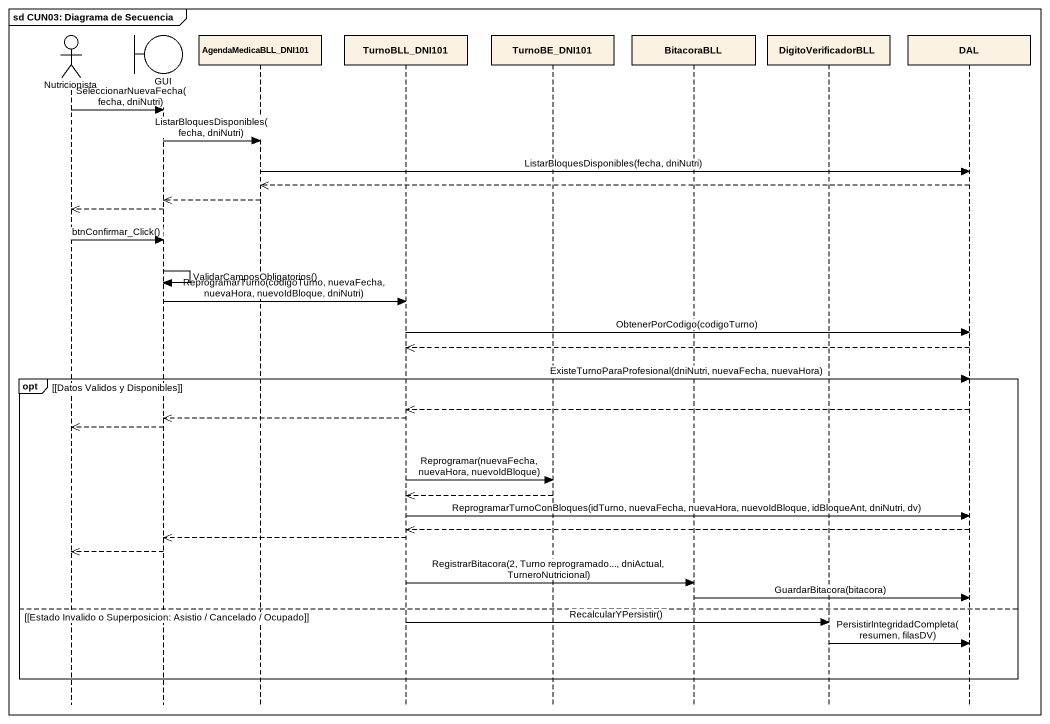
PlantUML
@startuml
mainframe sd CUN03: Diagrama de Secuencia
hide footbox
actor Nutricionista
boundary GUI
participant AgendaMedicaBLL_DNI101
participant TurnoBLL_DNI101
participant TurnoBE_DNI101
participant BitacoraBLL
participant DigitoVerificadorBLL
participant DAL

Nutricionista -> GUI : SeleccionarNuevaFecha(fecha, dniNutri)
GUI -> AgendaMedicaBLL_DNI101 : ListarBloquesDisponibles(fecha, dniNutri)
AgendaMedicaBLL_DNI101 -> DAL : ListarBloquesDisponibles(fecha, dniNutri)
DAL -->> AgendaMedicaBLL_DNI101
AgendaMedicaBLL_DNI101 -->> GUI
GUI -->> Nutricionista
Nutricionista -> GUI : btnConfirmar_Click()
GUI -> GUI : ValidarCamposObligatorios()
GUI -> TurnoBLL_DNI101 : ReprogramarTurno(codigoTurno, nuevaFecha, nuevaHora, nuevoIdBloque, dniNutri)
TurnoBLL_DNI101 -> DAL : ObtenerPorCodigo(codigoTurno)
DAL -->> TurnoBLL_DNI101
opt [Datos Validos y Disponibles]
  TurnoBLL_DNI101 -> DAL : ExisteTurnoParaProfesional(dniNutri, nuevaFecha, nuevaHora)
  DAL -->> TurnoBLL_DNI101
  TurnoBLL_DNI101 -->> GUI
  GUI -->> Nutricionista
  TurnoBLL_DNI101 -> TurnoBE_DNI101 : Reprogramar(nuevaFecha, nuevaHora, nuevoIdBloque)
  TurnoBE_DNI101 -->> TurnoBLL_DNI101
  TurnoBLL_DNI101 -> DAL : ReprogramarTurnoConBloques(idTurno, nuevaFecha, nuevaHora, nuevoIdBloque, idBloqueAnt, dniNutri, dv)
  DAL -->> TurnoBLL_DNI101
  TurnoBLL_DNI101 -->> GUI
  GUI -->> Nutricionista
  TurnoBLL_DNI101 -> BitacoraBLL : RegistrarBitacora(2, Turno reprogramado..., dniActual, TurneroNutricional)
  BitacoraBLL -> DAL : GuardarBitacora(bitacora)
else [Estado Invalido o Superposicion: Asistio / Cancelado / Ocupado]
  TurnoBLL_DNI101 -> DigitoVerificadorBLL : RecalcularYPersistir()
  DigitoVerificadorBLL -> DAL : PersistirIntegridadCompleta(resumen, filasDV)
end
@enduml
